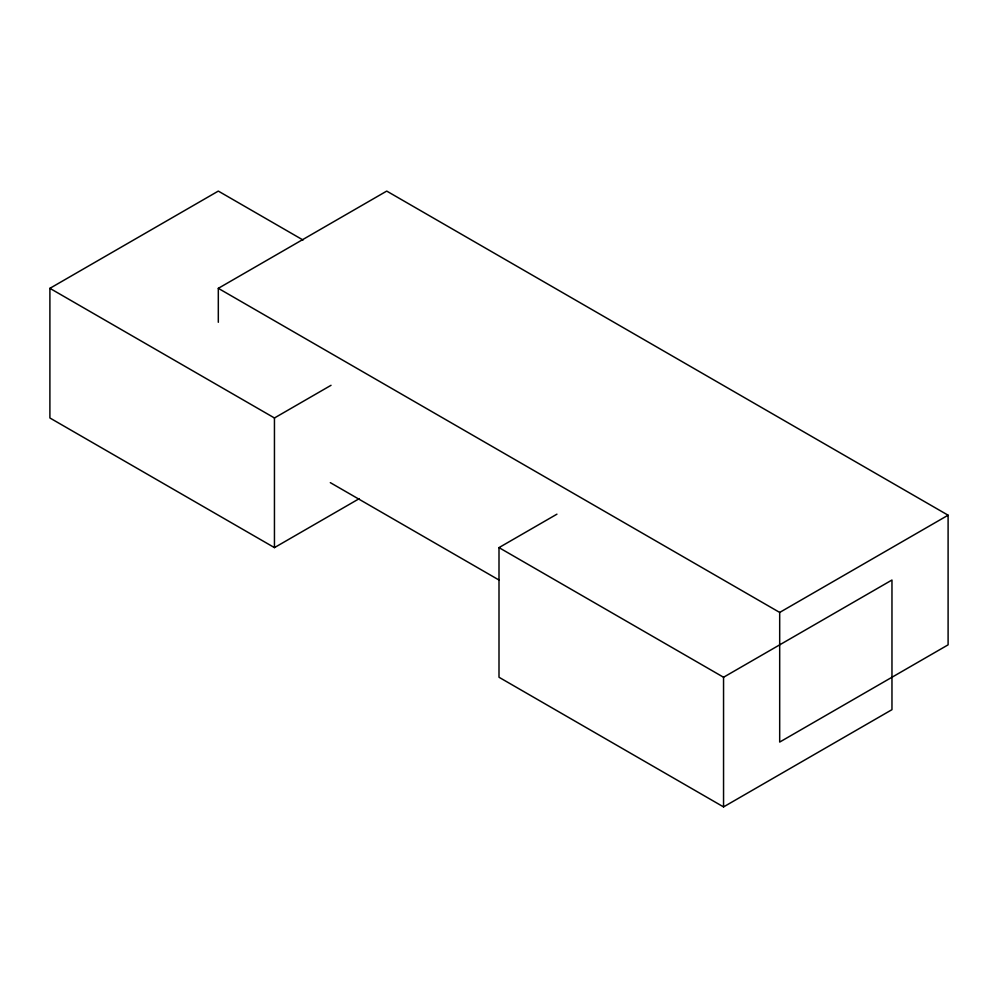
<?xml version="1.0" encoding="UTF-8"?>
<svg xmlns="http://www.w3.org/2000/svg" width="998" height="998" viewBox="0 0 998 998"><rect width="100%" height="100%" fill="white"/><g stroke="black" fill="none" stroke-linecap="round" stroke-linejoin="round"><path stroke-width="1.5" d="M359.33 498.613L274.45 547.615L49.9 417.975L49.9 288.335L218.312 191.092L303.018 240.007M218.312 288.335L386.725 191.092L948.1 515.205L948.1 644.845L779.688 742.075L779.688 612.435L218.312 288.335L218.312 322.279M49.9 288.335L274.45 417.975L331.037 385.303M499 547.615L723.55 677.255L891.963 580.025L891.963 709.665L723.55 806.908L499 677.255L499 547.615L556.934 514.17M779.688 612.435L948.1 515.205M330.313 482.645L499 580.025M723.55 677.255L723.55 806.908M274.45 417.975L274.45 547.615"/></g></svg>
